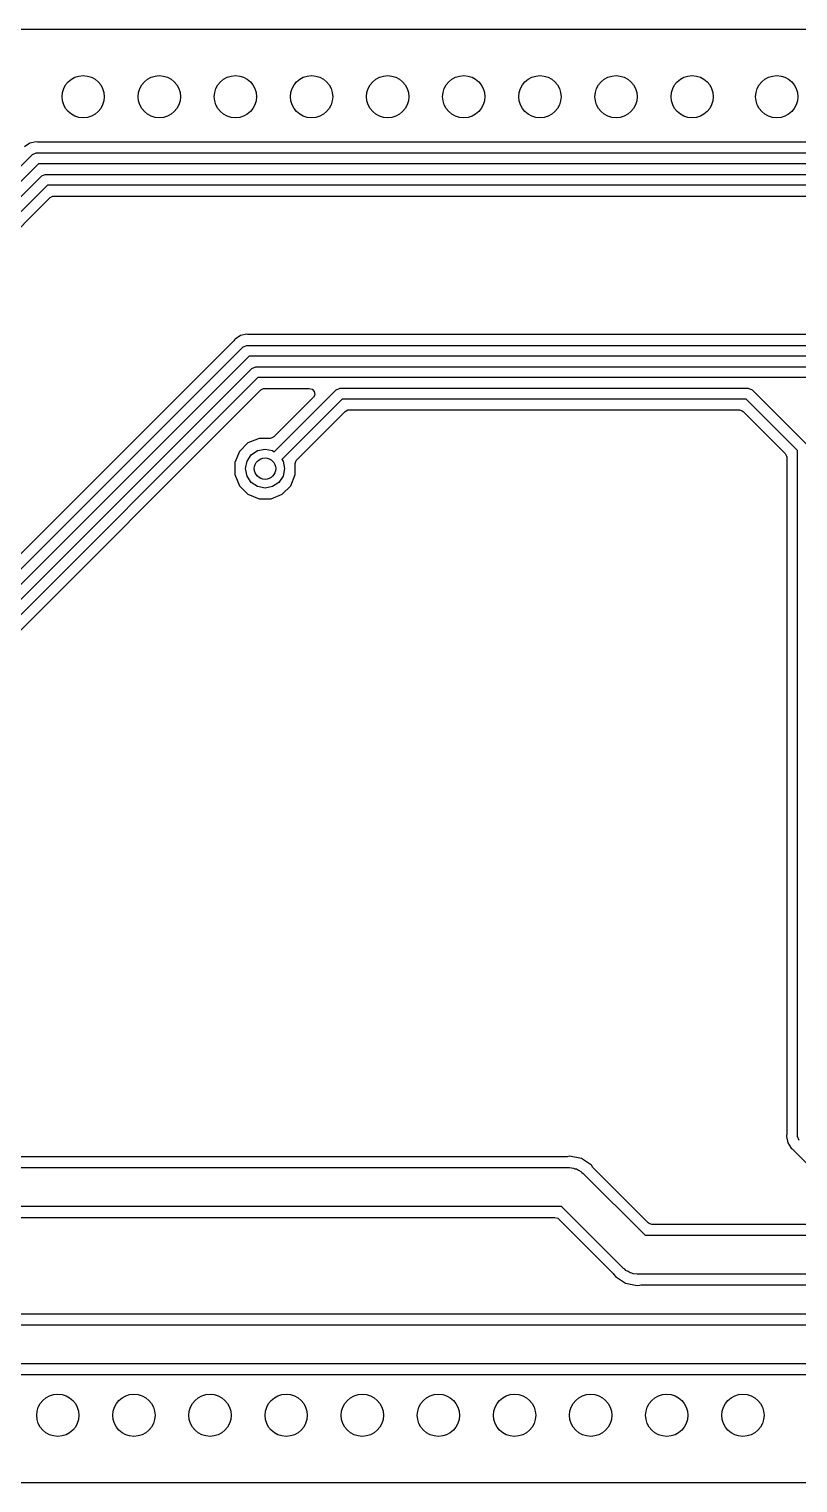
# Model space of a CAD drawing. Extents: x 2.66 to 5.22, y -3.92 to -3.24.
# Drawn here: x 4.03 to 4.388, y -3.921 to -3.244 of the extents above; entities that cross this region are included whole.
import ezdxf

# ---------------------------------------------------------------- set-up
doc = ezdxf.new("R2010")
doc.units = 0
doc.header["$MEASUREMENT"] = 0
doc.layers.add('BLACK', color=7, linetype='CONTINUOUS')

msp = doc.modelspace()

# ---------------------------------------------------------------- linework, layer by layer
at = {"layer": 'BLACK', "linetype": 'CONTINUOUS'}
for p, q in [((3.49858, -3.24409), (4.50535, -3.24409)), ((4.03036, -3.29721), (4.02786, -3.29888)), ((4.0333, -3.29662), (4.03036, -3.29721)), ((4.0338, -3.29672), (4.0333, -3.29662)), ((4.03429, -3.29677), (4.0338, -3.29672)), ((4.50535, -3.29677), (4.03429, -3.29677)), ((3.8287, -3.50537), (4.03153, -3.30254)), ((4.03153, -3.30254), (4.0333, -3.30181)), ((4.0333, -3.30181), (4.51355, -3.30181)), ((4.03433, -3.30681), (3.8315, -3.50964)), ((4.51459, -3.30681), (4.03433, -3.30681)), ((3.83284, -3.51537), (4.03567, -3.31254)), ((4.03848, -3.31681), (3.83565, -3.51964)), ((4.03567, -3.31254), (4.03587, -3.31246)), ((4.03587, -3.31246), (4.03744, -3.31181)), ((4.03744, -3.31181), (4.51769, -3.31181)), ((4.51873, -3.31681), (4.03848, -3.31681)), ((3.83991, -3.5225), (4.03983, -3.32259)), ((4.03983, -3.32259), (4.04107, -3.32191)), ((4.04107, -3.32191), (4.04161, -3.32185)), ((4.04161, -3.32185), (4.51774, -3.32185)), ((4.12528, -3.38929), (3.84489, -3.66968)), ((3.84624, -3.67545), (4.12954, -3.39215)), ((4.12559, -3.3889), (4.12528, -3.38929)), ((4.12587, -3.38848), (4.12559, -3.3889)), ((4.12837, -3.38681), (4.12587, -3.38848)), ((4.13131, -3.38623), (4.12837, -3.38681)), ((4.12954, -3.39215), (4.13131, -3.39142)), ((4.13181, -3.38633), (4.13131, -3.38623)), ((4.13131, -3.39142), (4.54993, -3.39142)), ((4.1323, -3.38638), (4.13181, -3.38633)), ((4.5468, -3.38638), (4.1323, -3.38638)), ((4.13235, -3.39642), (3.84904, -3.67972)), ((4.55096, -3.39642), (4.13235, -3.39642)), ((3.82318, -3.71265), (4.13369, -3.40215)), ((4.13369, -3.40215), (4.13545, -3.40142)), ((4.13545, -3.40142), (4.58913, -3.40142)), ((4.13649, -3.40642), (3.82672, -3.71619)), ((3.83373, -3.7163), (4.13784, -3.41219)), ((4.5881, -3.40642), (4.13649, -3.40642)), ((4.13784, -3.41219), (4.13908, -3.41151)), ((4.13908, -3.41151), (4.13962, -3.41146)), ((4.13962, -3.41146), (4.16038, -3.41146)), ((4.14405, -3.441), (4.1729, -3.41215)), ((4.16038, -3.41146), (4.16174, -3.41186)), ((4.16174, -3.41186), (4.16267, -3.41293)), ((4.16267, -3.41293), (4.16287, -3.41433)), ((4.1729, -3.41215), (4.17467, -3.41142)), ((4.17467, -3.41142), (4.36471, -3.41142)), ((4.36471, -3.41142), (4.36647, -3.41215)), ((4.36647, -3.41215), (4.39191, -3.43758)), ((4.16216, -3.41576), (4.14393, -3.43399)), ((4.1757, -3.41642), (4.14758, -3.44454)), ((4.16228, -3.41563), (4.16216, -3.41576)), ((4.16287, -3.41433), (4.16228, -3.41563)), ((4.36367, -3.41642), (4.1757, -3.41642)), ((4.38764, -3.44039), (4.36367, -3.41642)), ((4.1546, -3.44465), (4.17705, -3.4222)), ((4.17705, -3.4222), (4.1783, -3.42151)), ((4.1783, -3.42151), (4.17883, -3.42146)), ((4.17883, -3.42146), (4.36054, -3.42146)), ((4.36054, -3.42146), (4.3619, -3.42186)), ((4.3619, -3.42186), (4.36232, -3.4222)), ((4.36232, -3.4222), (4.38186, -3.44174)), ((4.13178, -3.43687), (4.12782, -3.44084)), ((4.13696, -3.43472), (4.13178, -3.43687)), ((4.1363, -3.44045), (4.13976, -3.43976)), ((4.14215, -3.43472), (4.13696, -3.43472)), ((4.13976, -3.43976), (4.14323, -3.44045)), ((4.14269, -3.43467), (4.14215, -3.43472)), ((4.14393, -3.43399), (4.14269, -3.43467)), ((4.12782, -3.44084), (4.12567, -3.44602)), ((4.12567, -3.44602), (4.12567, -3.45162)), ((4.13071, -3.44882), (4.1314, -3.44535)), ((4.1314, -3.44535), (4.13336, -3.44242)), ((4.13336, -3.44242), (4.1363, -3.44045)), ((4.14323, -3.44045), (4.14405, -3.441)), ((4.14758, -3.44454), (4.14813, -3.44535)), ((4.14813, -3.44535), (4.14882, -3.44882)), ((4.15386, -3.44643), (4.15426, -3.44507)), ((4.15386, -3.45162), (4.15386, -3.44643)), ((4.15426, -3.44507), (4.1546, -3.44465)), ((4.38186, -3.44174), (4.38254, -3.44298)), ((4.38254, -3.44298), (4.3826, -3.44352)), ((4.3826, -3.44352), (4.3826, -3.75895)), ((4.38764, -3.75994), (4.38764, -3.44039)), ((4.12567, -3.45162), (4.12782, -3.4568)), ((4.1314, -3.45228), (4.13071, -3.44882)), ((4.13336, -3.45522), (4.1314, -3.45228)), ((4.14813, -3.45228), (4.14617, -3.45522)), ((4.14882, -3.44882), (4.14813, -3.45228)), ((4.15171, -3.4568), (4.15386, -3.45162)), ((4.12782, -3.4568), (4.13178, -3.46077)), ((4.1363, -3.45718), (4.13336, -3.45522)), ((4.13976, -3.45787), (4.1363, -3.45718)), ((4.14323, -3.45718), (4.13976, -3.45787)), ((4.14617, -3.45522), (4.14323, -3.45718)), ((4.14775, -3.46077), (4.15171, -3.4568)), ((4.13178, -3.46077), (4.13696, -3.46291)), ((4.13696, -3.46291), (4.14257, -3.46291)), ((4.14257, -3.46291), (4.14775, -3.46077)), ((4.38255, -3.75944), (4.38245, -3.75994)), ((4.38245, -3.75994), (4.38304, -3.76288)), ((4.3826, -3.75895), (4.38255, -3.75944)), ((4.38304, -3.76288), (4.3847, -3.76537)), ((4.38837, -3.7617), (4.38764, -3.75994)), ((4.27986, -3.76937), (3.93956, -3.76937)), ((4.28035, -3.76932), (4.27986, -3.76937)), ((4.2815, -3.76909), (4.28035, -3.76932)), ((4.287, -3.77019), (4.2815, -3.76909)), ((4.29166, -3.7733), (4.287, -3.77019)), ((4.3847, -3.76537), (4.38513, -3.76566)), ((4.38513, -3.76566), (4.38551, -3.76597)), ((4.38551, -3.76597), (4.39976, -3.78022)), ((3.93643, -3.77441), (4.2815, -3.77441)), ((4.2815, -3.77441), (4.28338, -3.77461)), ((4.28338, -3.77461), (4.28403, -3.7749)), ((4.28403, -3.7749), (4.28474, -3.77501)), ((4.28474, -3.77501), (4.28574, -3.77566)), ((4.28574, -3.77566), (4.28682, -3.77614)), ((4.28682, -3.77614), (4.2873, -3.77667)), ((4.2873, -3.77667), (4.2879, -3.77706)), ((4.2879, -3.77706), (4.31674, -3.80591)), ((4.29231, -3.77427), (4.29166, -3.7733)), ((4.29262, -3.77466), (4.29231, -3.77427)), ((4.31809, -3.80013), (4.29262, -3.77466)), ((4.27775, -3.79252), (3.85336, -3.79252)), ((3.93431, -3.79756), (4.27461, -3.79756)), ((4.27461, -3.79756), (4.27598, -3.79796)), ((4.27598, -3.79796), (4.2764, -3.7983)), ((4.2764, -3.7983), (4.30187, -3.82377)), ((4.30659, -3.82136), (4.27775, -3.79252)), ((4.31851, -3.80047), (4.31809, -3.80013)), ((4.31987, -3.80087), (4.31851, -3.80047)), ((4.46438, -3.80087), (4.31987, -3.80087)), ((4.31674, -3.80591), (4.46751, -3.80591)), ((4.30187, -3.82377), (4.30218, -3.82415)), ((4.30218, -3.82415), (4.30283, -3.82512)), ((4.30283, -3.82512), (4.30749, -3.82824)), ((4.30719, -3.82175), (4.30659, -3.82136)), ((4.30767, -3.82229), (4.30719, -3.82175)), ((4.30875, -3.82277), (4.30767, -3.82229)), ((4.30975, -3.82341), (4.30875, -3.82277)), ((4.31045, -3.82353), (4.30975, -3.82341)), ((4.31111, -3.82382), (4.31045, -3.82353)), ((4.31299, -3.82402), (4.31111, -3.82382)), ((4.47126, -3.82402), (4.31299, -3.82402)), ((4.30749, -3.82824), (4.31299, -3.82933)), ((4.31299, -3.82933), (4.31414, -3.8291)), ((4.31414, -3.8291), (4.31463, -3.82906)), ((4.31463, -3.82906), (4.46962, -3.82906)), ((4.53734, -3.8426), (3.51109, -3.8426)), ((3.50945, -3.84764), (4.53898, -3.84764)), ((4.53523, -3.86575), (3.5132, -3.86575)), ((3.56551, -3.87079), (4.53209, -3.87079)), ((4.57753, -3.92126), (3.56551, -3.92126))]:
    msp.add_line(p, q, dxfattribs=at)
at = {"layer": 'BLACK'}
for centre, radius in [((4.05512, -3.27559), 0.00984), ((4.09055, -3.27559), 0.00984), ((4.12598, -3.27559), 0.00984), ((4.16142, -3.27559), 0.00984), ((4.19685, -3.27559), 0.00984), ((4.23228, -3.27559), 0.00984), ((4.26772, -3.27559), 0.00984), ((4.30315, -3.27559), 0.00984), ((4.33858, -3.27559), 0.00984), ((4.37795, -3.27559), 0.00984), ((4.13976, -3.44882), 0.005), ((4.04331, -3.88976), 0.00984), ((4.07874, -3.88976), 0.00984), ((4.11417, -3.88976), 0.00984), ((4.14961, -3.88976), 0.00984), ((4.18504, -3.88976), 0.00984), ((4.22047, -3.88976), 0.00984), ((4.25591, -3.88976), 0.00984), ((4.29134, -3.88976), 0.00984), ((4.32677, -3.88976), 0.00984), ((4.3622, -3.88976), 0.00984)]:
    msp.add_circle(centre, radius, dxfattribs=at)

doc.saveas('drawing.dxf')
